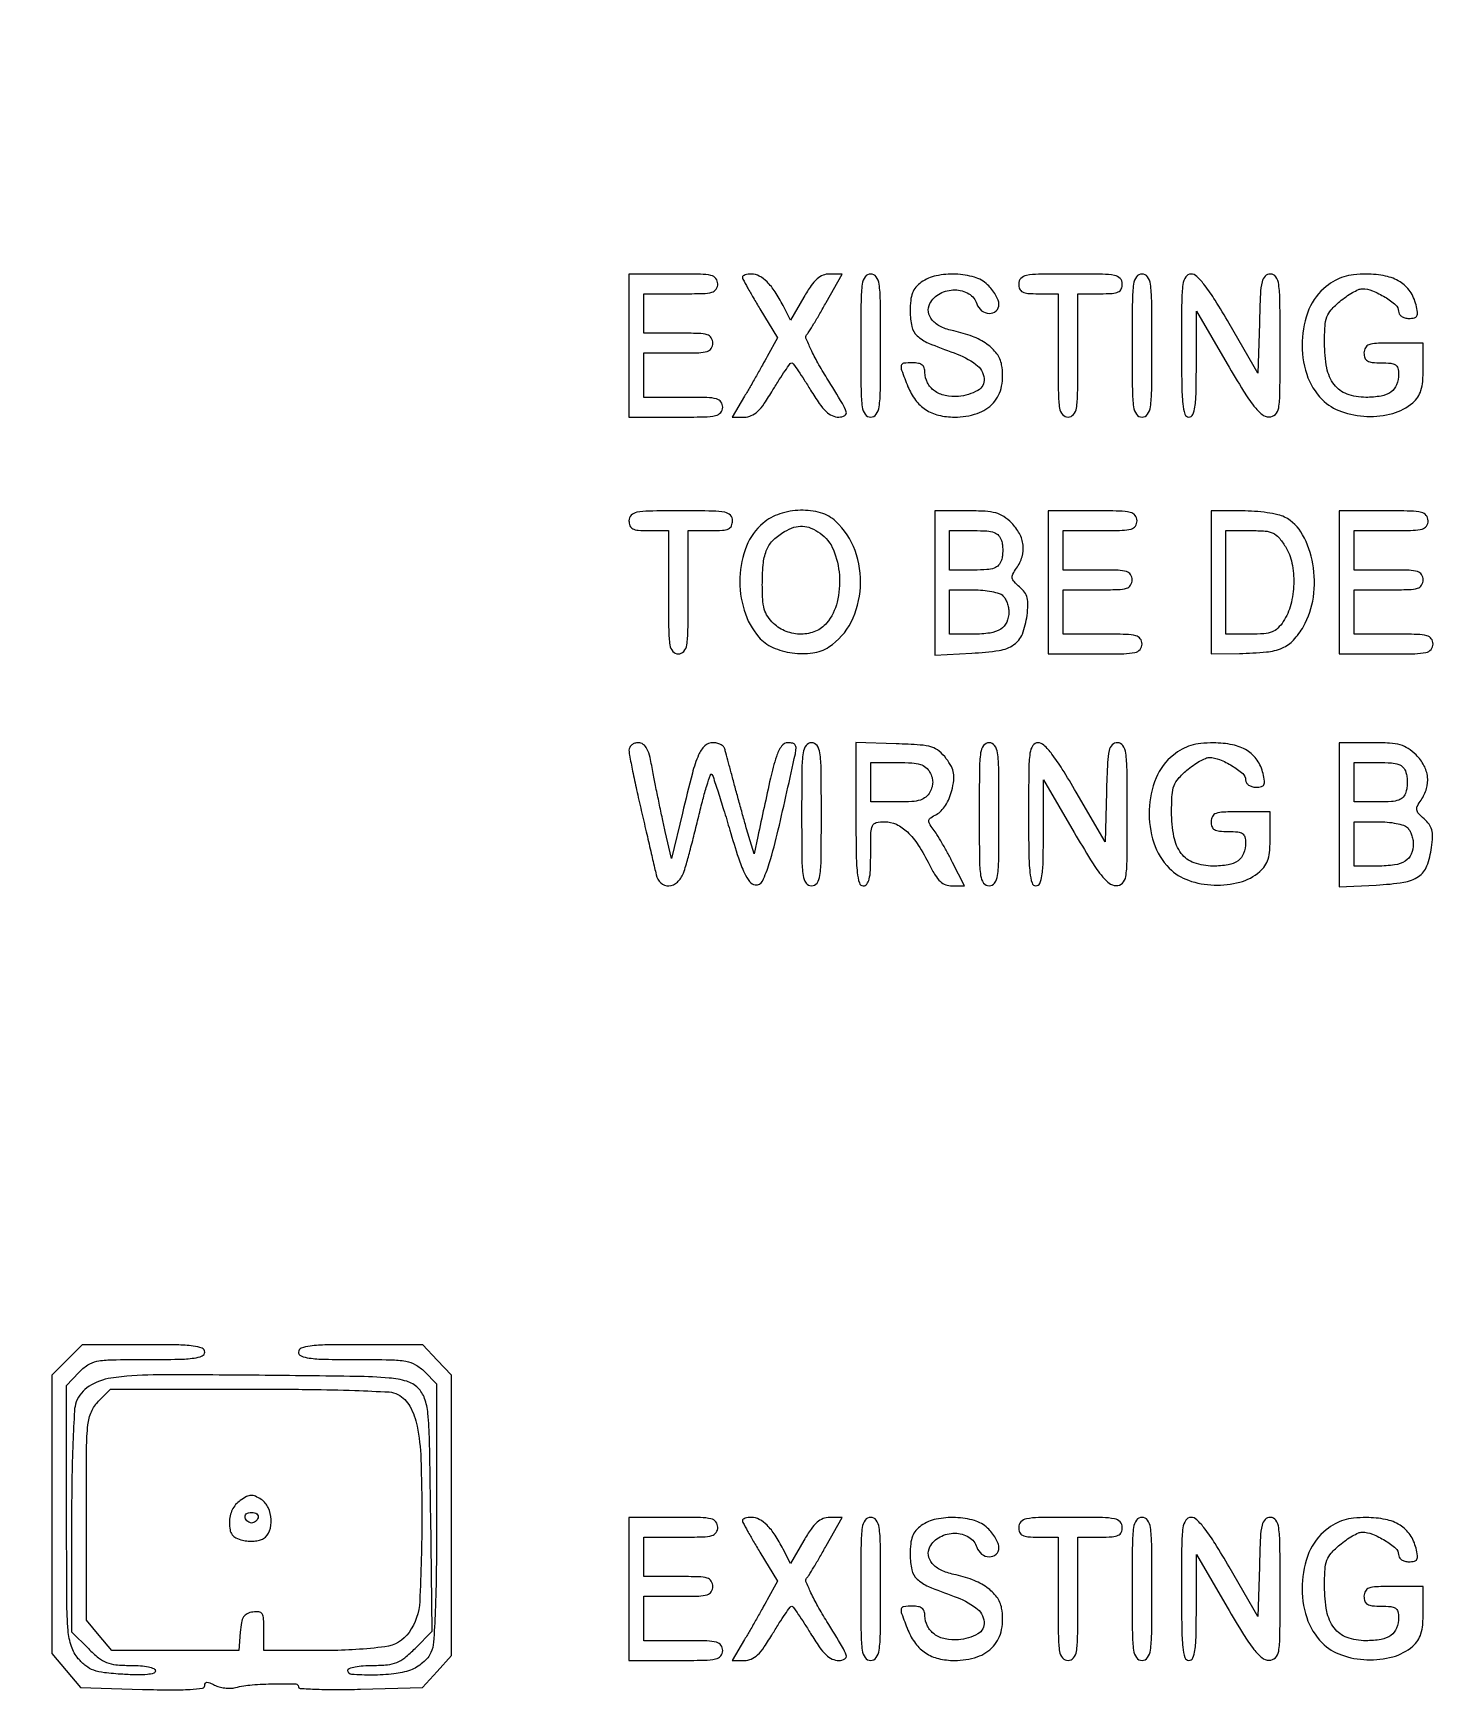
# Model space of a CAD drawing. Extents: x 0 to 1066, y 0 to 761.
# Drawn here: x 806.26 to 830.27, y 85.18 to 113.77 of the extents above; entities that cross this region are included whole.
import ezdxf

# ---------------------------------------------------------------- set-up
doc = ezdxf.new("R2010")
doc.units = 0
doc.header["$MEASUREMENT"] = 0

msp = doc.modelspace()

# ---------------------------------------------------------------- linework, layer by layer
for points in [[(183.390323, 95.266879, 0.000001), (192.989143, 95.254457, 0.000118)], [(329.859243, 95.267872, -0.000023), (352.558836, 95.240684, -0.000004), (375.624384, 95.211821, -0.198594)], [(479.458836, 95.240684, -0.000004), (502.524384, 95.211821, -0.198594)], [(710.559243, 95.267872, -0.000023), (733.258836, 95.240684, -0.000004), (756.324384, 95.211821, -0.198594)], [(416.092229, 95.24091, -0.000004), (439.072908, 95.212432, -0.198597)], [(542.992229, 95.24091, -0.000004), (565.972908, 95.212432, -0.198597)], [(606.442229, 95.24091, -0.000004), (629.422908, 95.212432, -0.198597)], [(669.892229, 95.24091, -0.000004), (692.872908, 95.212432, -0.198597)], [(756.492312, 95.079344, -0.00001), (757.544456, 86.85292, -0.000054)]]:
    msp.add_lwpolyline(points, format="xyb")
for points in [[(409.06215, 749.15415), (40.8618, 749.132981), (40.8618, 380.65769), (40.8618, 12.1824), (501.2973, 12.1824), (961.7328, 12.1824), (961.7328, 380.646631), (961.7328, 749.110861), (961.41555, 749.1633, 0.040886), (961.153339, 749.184871, 0.000002), (934.190609, 749.194398, 0.000089), (904.448031, 749.199508, 0.000054), (869.1804, 749.195529, -0.000029), (813.61687, 749.186499, -0.000004), (696.10453, 749.175037, -0.000004), (556.774728, 749.163736, -0.000004)], [(816.4746, 108.4149), (816.4746, 107.1882), (817.2783, 107.1882, 0.004147), (817.769009, 107.19227, 0.047763), (817.960388, 107.213803, 0.16431), (818.047794, 107.265393, 0.179874), (818.082, 107.3574, 0.157888), (818.05246, 107.448616, 0.176663), (817.97625, 107.500162, 0.055952), (817.811378, 107.522253, 0.005351), (817.4052, 107.5266), (816.7284, 107.5266), (816.7284, 107.9073), (816.7284, 108.288), (817.3206, 108.288, 0.006583), (817.670492, 108.292607, 0.063075), (817.817625, 108.315193, 0.183695), (817.88647, 108.366626, 0.142406), (817.9128, 108.4572, 0.142406), (817.88647, 108.547774, 0.183695), (817.817625, 108.599207, 0.063075), (817.670492, 108.621793, 0.006583), (817.3206, 108.6264), (816.7284, 108.6264), (816.7284, 108.9648), (816.7284, 109.3032), (817.3629, 109.3032, 0.005909), (817.740926, 109.307667, 0.059311), (817.896938, 109.32999, 0.180365), (817.969456, 109.381488, 0.150217), (817.9974, 109.4724, 0.17273), (817.964727, 109.564157, 0.168559), (817.881075, 109.61575, 0.050222), (817.698522, 109.637449, 0.004487), (817.236, 109.6416), (816.4746, 109.6416)], [(818.4204, 109.589217, 0.12301), (818.429301, 109.553585, 0.003159), (818.508475, 109.407233, 0.006529), (818.605337, 109.236192, 0.00439), (818.720231, 109.043259), (819.020061, 108.549684), (818.844897, 108.228492, -0.002869), (818.762634, 108.079688, -0.001518), (818.658989, 107.896032, -0.00151), (818.551812, 107.708775, -0.002337), (818.457997, 107.54775), (818.246262, 107.1882), (818.455488, 107.1882, 0.105199), (818.572489, 107.213092, 0.085914), (818.679015, 107.284519, 0.052726), (818.79362, 107.419656, 0.014746), (818.943022, 107.6535, -0.006681), (819.052854, 107.831678, -0.010501), (819.15241, 107.981413, -0.004849), (819.239705, 108.104349, -0.254944), (819.265015, 108.116401, -0.226292), (819.290331, 108.102572, -0.004433), (819.378163, 107.978729, -0.009702), (819.478318, 107.828695, -0.006242), (819.588853, 107.651101, 0.014971), (819.738172, 107.420273, 0.051802), (819.853724, 107.285191, 0.083594), (819.960553, 107.21322, 0.106918), (820.076224, 107.1882, 0.130295), (820.175299, 107.214464, 0.351922), (820.200235, 107.27767, 0.060655), (820.136839, 107.418806, 0.002956), (819.868563, 107.857122, -0.011173), (819.71433, 108.118667, -0.01758), (819.595015, 108.350501, -0.011947), (819.510079, 108.542624, -0.293207), (819.519932, 108.597372, 0.047422), (819.558279, 108.647428, 0.003721), (819.64638, 108.790642, 0.005039), (819.748667, 108.963636, 0.003834), (819.857365, 109.15515), (820.128552, 109.6416), (819.917015, 109.6416, 0.093558), (819.802444, 109.619973, 0.088897), (819.701318, 109.557906, 0.059307), (819.598531, 109.441775, 0.018991), (819.474337, 109.247189), (819.243197, 108.852777), (819.11731, 109.099139, 0.025616), (818.979375, 109.338039, 0.052309), (818.843502, 109.50628, 0.070756), (818.709301, 109.607379, 0.126762), (818.576488, 109.6416, 0.031847), (818.516694, 109.637788, 0.049151), (818.466251, 109.626212, 0.063174), (818.431325, 109.609343, 0.253917)], [(820.4508, 108.4149, 0.002322), (820.454389, 107.642038, 0.031956), (820.474867, 107.362687, 0.123223), (820.525678, 107.236309, 0.240299), (820.62, 107.1882, 0.240299), (820.714322, 107.236309, 0.123223), (820.765133, 107.362687, 0.031956), (820.785611, 107.642038, 0.002322), (820.7892, 108.4149, 0.002322), (820.785611, 109.187762, 0.031956), (820.765133, 109.467112, 0.123223), (820.714322, 109.593491, 0.240299), (820.62, 109.6416, 0.240299), (820.525678, 109.593491, 0.123223), (820.474867, 109.467112, 0.031956), (820.454389, 109.187762, 0.002322)], [(821.48715, 109.499944, 0.064007), (821.394352, 109.415732, 0.085808), (821.336551, 109.318165, 0.066535), (821.306034, 109.188274, 0.024477), (821.2968, 108.999758, 0.055339), (821.325437, 108.741812, 0.149321), (821.415673, 108.583324, 0.090969), (821.609444, 108.457662, 0.013145), (822.050897, 108.287657, -0.070637), (822.425395, 108.091569, -0.215768), (822.565151, 107.848824, -0.299828), (822.457396, 107.644464, -0.104684), (822.123604, 107.54327, -0.073735), (821.897138, 107.557205, -0.104161), (821.712847, 107.638673, -0.119079), (821.593523, 107.777512, -0.118782), (821.5506, 107.955643, 0.082235), (821.538146, 108.030852, 0.147435), (821.502033, 108.081334, 0.119852), (821.437824, 108.109894, 0.045016), (821.3391, 108.1188, 0.028442), (821.184693, 108.11001, 0.327023), (821.142592, 108.071113, 0.139119), (821.149229, 107.991942, 0.005125), (821.259089, 107.709001, 0.065244), (821.387877, 107.479252, 0.088006), (821.561242, 107.316438, 0.085852), (821.78354, 107.220565, 0.059042), (822.056673, 107.1882, 0.079385), (822.445877, 107.250386, 0.130563), (822.723688, 107.431024, 0.137881), (822.865828, 107.717502, 0.093265), (822.866028, 108.084247, 0.114024), (822.782495, 108.275128, 0.079467), (822.61347, 108.439886, 0.063948), (822.364122, 108.5717, 0.038754), (822.042966, 108.664434, -0.060203), (821.826287, 108.737177, -0.103319), (821.675206, 108.852045, -0.141227), (821.610842, 108.990835, -0.162669), (821.635278, 109.134146, -0.149104), (821.809037, 109.307203, -0.123853), (822.063431, 109.369698, -0.133716), (822.302753, 109.3031, -0.183571), (822.440273, 109.129672, 0.153609), (822.522187, 109.013012, 0.157876), (822.655216, 108.965861, 0.194842), (822.771196, 109.009172, 0.210147), (822.8196, 109.119253, 0.093821), (822.805933, 109.191446, 0.037607), (822.762083, 109.28237, 0.035541), (822.698723, 109.375863, 0.037508), (822.623797, 109.457653, 0.118482), (822.39807, 109.586394, 0.061394), (822.075723, 109.638356, 0.060569), (821.743556, 109.610454, 0.10142)], [(823.158, 109.4724, 0.094959), (823.174563, 109.385974, 0.184152), (823.22145, 109.334925, 0.098846), (823.314439, 109.30953, 0.017388), (823.4964, 109.3032), (823.8348, 109.3032), (823.8348, 108.2457, 0.002827), (823.838531, 107.585741, 0.036854), (823.859334, 107.341538, 0.138781), (823.910594, 107.231068, 0.218517), (824.004, 107.1882, 0.218517), (824.097406, 107.231068, 0.138781), (824.148666, 107.341538, 0.036854), (824.169469, 107.585741, 0.002827), (824.1732, 108.2457), (824.1732, 109.3032), (824.5539, 109.3032, 0.013964), (824.763658, 109.309059, 0.090841), (824.865863, 109.33375, 0.188085), (824.916434, 109.384795, 0.102588), (824.9346, 109.4724, 0.193568), (824.897402, 109.564885, 0.15568), (824.802413, 109.616421, 0.043488), (824.593405, 109.637667, 0.003595), (824.0463, 109.6416, 0.003595), (823.499195, 109.637667, 0.043488), (823.290188, 109.616421, 0.15568), (823.195198, 109.564885, 0.193568)], [(825.1038, 108.4149, 0.002322), (825.107389, 107.642038, 0.031956), (825.127867, 107.362687, 0.123223), (825.178678, 107.236309, 0.240299), (825.273, 107.1882, 0.240299), (825.367322, 107.236309, 0.123223), (825.418133, 107.362687, 0.031956), (825.438611, 107.642038, 0.002322), (825.4422, 108.4149, 0.002322), (825.438611, 109.187762, 0.031956), (825.418133, 109.467112, 0.123223), (825.367322, 109.593491, 0.240299), (825.273, 109.6416, 0.240299), (825.178678, 109.593491, 0.123223), (825.127867, 109.467112, 0.031956), (825.107389, 109.187762, 0.002322)], [(825.9498, 108.4149, 0.003213), (825.954128, 107.741379, 0.022561), (825.973138, 107.4138, 0.049302), (826.009053, 107.238077, 0.328801), (826.0767, 107.1882, 0.295501), (826.142072, 107.230531, 0.070336), (826.179806, 107.361231, 0.029944), (826.19984, 107.608794, 0.004715), (826.205437, 108.09765), (826.207274, 109.0071), (826.734187, 108.100957, 0.006242), (827.013561, 107.634024, 0.029041), (827.193282, 107.376737, 0.052989), (827.330526, 107.236238, 0.170079), (827.45145, 107.191507, 0.199339), (827.559731, 107.234273, 0.163117), (827.617425, 107.345706, 0.036571), (827.638504, 107.604581, 0.002034), (827.6418, 108.4149, 0.002367), (827.638169, 109.182072, 0.031318), (827.617784, 109.464383, 0.117824), (827.567977, 109.593077, 0.246563), (827.47556, 109.6416, 0.195513), (827.384755, 109.604682, 0.145553), (827.331452, 109.509256, 0.043894), (827.303939, 109.302993, 0.004128), (827.28521, 108.791718), (827.2611, 107.941836), (826.767917, 108.791718, 0.007787), (826.527838, 109.190983, 0.025041), (826.351001, 109.44561, 0.035073), (826.213147, 109.600518, 0.195814), (826.112267, 109.6416, 0.254619), (826.022261, 109.592588, 0.110911), (825.973751, 109.460758, 0.030502), (825.953487, 109.174586, 0.002427)], [(828.432928, 109.429743, 0.129246), (828.136805, 109.037097, 0.088626), (828.018613, 108.488792, 0.087215), (828.097165, 107.925133, 0.118789), (828.36396, 107.488931, 0.112618), (828.692424, 107.282494, 0.075265), (829.130535, 107.199795, 0.075304), (829.573252, 107.250485, 0.113008), (829.915123, 107.432566, 0.065979), (830.002955, 107.531789, 0.074329), (830.057672, 107.646691, 0.054743), (830.086567, 107.799684, 0.019325), (830.0952, 108.022973), (830.0952, 108.4572), (829.5876, 108.4572, 0.008455), (829.293902, 108.452233, 0.072107), (829.1646, 108.429, 0.188641), (829.103068, 108.377732, 0.12648), (829.08, 108.288, 0.087745), (829.094999, 108.203192, 0.177212), (829.138163, 108.152036, 0.10769), (829.221766, 108.125753, 0.022514), (829.3761, 108.1188, -0.021714), (829.538185, 108.111758, -0.124268), (829.618865, 108.083751, -0.187079), (829.659295, 108.027064, -0.062494), (829.6722, 107.92422, -0.091498), (829.638563, 107.741947, -0.148314), (829.542774, 107.618386, -0.113347), (829.372688, 107.548247, -0.041372), (829.11152, 107.5266, -0.086758), (828.788934, 107.582999, -0.145015), (828.568723, 107.744975, -0.116882), (828.442779, 108.030149, -0.045825), (828.4032, 108.461089, -0.015089), (828.411847, 108.747568, -0.073154), (828.445095, 108.906358, -0.095003), (828.518551, 109.028379, -0.035007), (828.663491, 109.16878, -0.021479), (828.772286, 109.252617, -0.024071), (828.883926, 109.323463, -0.024321), (828.983791, 109.374028, -0.105406), (829.048392, 109.3878, -0.095864), (829.225727, 109.353484, -0.042073), (829.440296, 109.245465, -0.039621), (829.622719, 109.112547, -0.218876), (829.6722, 109.004927, 0.137225), (829.685737, 108.956532, 0.104143), (829.723596, 108.916139, 0.087371), (829.781139, 108.889335, 0.065501), (829.850571, 108.8802, 0.051376), (829.943548, 108.889779, 0.224479), (829.986499, 108.922225, 0.158116), (829.99718, 108.984988, 0.023398), (829.972342, 109.11285, 0.090086), (829.870094, 109.34284, 0.105062), (829.697633, 109.507882, 0.089301), (829.44908, 109.605988, 0.048933), (829.1223, 109.638781, 0.02471), (828.902834, 109.628418, 0.049497), (828.732712, 109.594729, 0.05494), (828.584239, 109.531221, 0.038421)], [(816.4746, 105.4116, 0.094959), (816.491163, 105.325174, 0.184152), (816.53805, 105.274125, 0.098846), (816.631039, 105.24873, 0.017388), (816.813, 105.2424), (817.1514, 105.2424), (817.1514, 104.1849, 0.002827), (817.155131, 103.524941, 0.036854), (817.175934, 103.280738, 0.138781), (817.227194, 103.170268, 0.218517), (817.3206, 103.1274, 0.218517), (817.414006, 103.170268, 0.138781), (817.465266, 103.280738, 0.036854), (817.486069, 103.524941, 0.002827), (817.4898, 104.1849), (817.4898, 105.2424), (817.8705, 105.2424, 0.013964), (818.080258, 105.248259, 0.090841), (818.182463, 105.27295, 0.188085), (818.233034, 105.323995, 0.102588), (818.2512, 105.4116, 0.193568), (818.214002, 105.504085, 0.15568), (818.119013, 105.555621, 0.043488), (817.910005, 105.576867, 0.003595), (817.3629, 105.5808, 0.003595), (816.815795, 105.576867, 0.043488), (816.606788, 105.555621, 0.15568), (816.511798, 105.504085, 0.193568)], [(818.773603, 105.368773, 0.123885), (818.490412, 104.976077, 0.085485), (818.376837, 104.437157, 0.082885), (818.449308, 103.875136, 0.104562), (818.701039, 103.416526, 0.111799), (818.939009, 103.240175, 0.06908), (819.275408, 103.144481, 0.069045), (819.625365, 103.144015, 0.111332), (819.903282, 103.248081, 0.131426), (820.284039, 103.67406, 0.103697), (820.444454, 104.273711, 0.101152), (820.35179, 104.900053, 0.118621), (820.021171, 105.399619, 0.118666), (819.761435, 105.546201, 0.075716), (819.415756, 105.590138, 0.073305), (819.060741, 105.528807, 0.095814)], [(821.7198, 104.344853), (821.7198, 103.108906), (822.352849, 103.140874, 0.024309), (822.823774, 103.187679, 0.112633), (823.076926, 103.286448, 0.153372), (823.220742, 103.467935, 0.058166), (823.30148, 103.784748, 0.023573), (823.317221, 103.966907, 0.073694), (823.30399, 104.088863, 0.094912), (823.258636, 104.184102, 0.057312), (823.173325, 104.276008, -0.027153), (823.078613, 104.366459, -0.149392), (823.047777, 104.429088, -0.161279), (823.058437, 104.49562, -0.033096), (823.120933, 104.598745, 0.080592), (823.215289, 104.793987, 0.100315), (823.233243, 104.994337, 0.097349), (823.171581, 105.190423, 0.071783), (823.034945, 105.373145, 0.050512), (822.900795, 105.482621, 0.079484), (822.765603, 105.543788, 0.053942), (822.58311, 105.572952, 0.012674), (822.273545, 105.5808), (821.7198, 105.5808)], [(823.6656, 104.3541), (823.6656, 103.1274), (824.4693, 103.1274, 0.004147), (824.960009, 103.13147, 0.047763), (825.151388, 103.153003, 0.16431), (825.238794, 103.204593, 0.179874), (825.273, 103.2966, 0.157888), (825.24346, 103.387816, 0.176663), (825.16725, 103.439362, 0.055952), (825.002378, 103.461453, 0.005351), (824.5962, 103.4658), (823.9194, 103.4658), (823.9194, 103.8465), (823.9194, 104.2272), (824.5116, 104.2272, 0.006583), (824.861492, 104.231807, 0.063075), (825.008625, 104.254393, 0.183695), (825.07747, 104.305826, 0.142406), (825.1038, 104.3964, 0.142406), (825.07747, 104.486974, 0.183695), (825.008625, 104.538407, 0.063075), (824.861492, 104.560993, 0.006583), (824.5116, 104.5656), (823.9194, 104.5656), (823.9194, 104.904), (823.9194, 105.2424), (824.5539, 105.2424, 0.005909), (824.931926, 105.246867, 0.059311), (825.087938, 105.26919, 0.180365), (825.160456, 105.320688, 0.150217), (825.1884, 105.4116, 0.17273), (825.155727, 105.503357, 0.168559), (825.072075, 105.55495, 0.050222), (824.889522, 105.576649, 0.004487), (824.427, 105.5808), (823.6656, 105.5808)], [(826.4574, 104.3541), (826.4574, 103.1274), (826.94385, 103.135833, 0.018847), (827.40682, 103.161333, 0.076273), (827.680229, 103.229681, 0.107083), (827.871418, 103.363469, 0.057946), (828.041622, 103.596364, 0.09461), (828.212613, 104.101018, 0.077415), (828.203201, 104.671631, 0.083451), (828.027567, 105.172065, 0.148656), (827.717384, 105.473803, 0.065462), (827.60504, 105.514266, 0.01784), (827.419059, 105.547974, 0.017725), (827.203431, 105.571391, 0.017594), (826.98615, 105.579553), (826.4574, 105.5808)], [(828.657, 104.3541), (828.657, 103.1274), (829.4607, 103.1274, 0.004147), (829.951409, 103.13147, 0.047763), (830.142788, 103.153003, 0.16431), (830.230194, 103.204593, 0.179874), (830.2644, 103.2966, 0.157888), (830.23486, 103.387816, 0.176663), (830.15865, 103.439362, 0.055952), (829.993778, 103.461453, 0.005351), (829.5876, 103.4658), (828.9108, 103.4658), (828.9108, 103.8465), (828.9108, 104.2272), (829.503, 104.2272, 0.006583), (829.852892, 104.231807, 0.063075), (830.000025, 104.254393, 0.183695), (830.06887, 104.305826, 0.142406), (830.0952, 104.3964, 0.142406), (830.06887, 104.486974, 0.183695), (830.000025, 104.538407, 0.063075), (829.852892, 104.560993, 0.006583), (829.503, 104.5656), (828.9108, 104.5656), (828.9108, 104.904), (828.9108, 105.2424), (829.5453, 105.2424, 0.005909), (829.923326, 105.246867, 0.059311), (830.079338, 105.26919, 0.180365), (830.151856, 105.320688, 0.150217), (830.1798, 105.4116, 0.17273), (830.147127, 105.503357, 0.168559), (830.063475, 105.55495, 0.050222), (829.880922, 105.576649, 0.004487), (829.4184, 105.5808), (828.657, 105.5808)], [(819.752697, 105.197039, -0.143223), (819.980398, 104.912723, -0.079931), (820.08286, 104.477553, -0.077332), (820.044665, 104.016418, -0.11509), (819.863396, 103.65615, -0.119537), (819.674984, 103.516595, -0.098447), (819.429327, 103.465952, -0.09388), (819.172877, 103.512662, -0.097006), (818.954603, 103.649747, -0.056872), (818.853683, 103.76884, -0.080028), (818.795787, 103.895196, -0.054705), (818.767963, 104.066924, -0.014142), (818.761491, 104.347697, -0.025001), (818.780555, 104.692555, -0.075567), (818.839982, 104.919538, -0.098225), (818.953437, 105.084405, -0.062967), (819.1395, 105.224819, -0.051006), (819.304266, 105.298158, -0.090781), (819.450914, 105.318195, -0.090761), (819.595171, 105.284981, -0.050966)], [(822.8619, 105.0732, -0.047189), (822.878579, 104.99609, -0.029688), (822.884052, 104.904, -0.029688), (822.878579, 104.81191, -0.047189), (822.8619, 104.7348, -0.103276), (822.813762, 104.649374, -0.127418), (822.738471, 104.598047, -0.071188), (822.613444, 104.572346, -0.015153), (822.390899, 104.5656), (821.9736, 104.5656), (821.9736, 104.904), (821.9736, 105.2424), (822.390899, 105.2424, -0.015153), (822.613444, 105.235654, -0.071188), (822.738471, 105.209953, -0.127418), (822.813762, 105.158626, -0.103276)], [(827.732353, 104.96745, -0.090931), (827.844674, 104.685731, -0.056823), (827.874735, 104.330809, -0.056208), (827.823825, 103.972988, -0.081785), (827.69503, 103.682109, -0.053857), (827.601767, 103.568566, -0.102503), (827.502765, 103.504935, -0.073821), (827.365088, 103.474209, -0.018052), (827.13225, 103.4658), (826.7112, 103.4658), (826.7112, 104.3541), (826.7112, 105.2424), (827.135443, 105.2424, -0.017821), (827.385418, 105.233488, -0.090339), (827.519917, 105.198935, -0.111314), (827.619676, 105.122566, -0.033754)], [(822.88728, 104.12568, -0.070395), (822.926194, 104.073939, -0.038897), (822.958979, 104.001794, -0.037889), (822.981331, 103.92197, -0.049362), (822.9888, 103.8465, -0.103441), (822.952145, 103.671218, -0.151109), (822.849793, 103.552679, -0.105063), (822.666377, 103.485885, -0.034985), (822.37968, 103.4658), (821.9736, 103.4658), (821.9736, 103.8465), (821.9736, 104.2272), (822.37968, 104.2272, -0.022886), (822.542585, 104.21974, -0.026473), (822.696296, 104.197379, -0.026952), (822.822495, 104.164981, -0.120635)], [(816.4746, 101.477004, 0.047767), (816.482843, 101.390913, 0.002528), (816.536638, 101.119943, 0.003959), (816.604892, 100.798057, 0.00287), (816.685793, 100.440654, -0.000002), (816.7699, 100.078738, -0.000002), (816.847937, 99.742931, -0.000002), (816.913437, 99.461067, -0.000017), (816.941205, 99.34155, 0.147869), (817.022527, 99.200131, 0.205885), (817.158044, 99.150782, 0.176392), (817.303855, 99.213475, 0.11354), (817.407246, 99.368083, 0.021448), (817.449656, 99.495871, 0.003611), (817.518471, 99.744207, 0.003945), (817.594981, 100.037464, 0.003496), (817.670089, 100.343947, -0.006156), (817.74232, 100.632052, -0.010899), (817.809962, 100.867499, -0.005551), (817.870641, 101.055207, -0.556878), (817.89295, 101.06045, -0.11647), (817.91607, 101.023034, -0.001547), (818.001985, 100.762481, -0.004332), (818.098293, 100.458434, -0.00282), (818.204485, 100.105736, 0.006286), (818.350808, 99.631677, 0.030826), (818.453062, 99.370823, 0.058933), (818.543181, 99.224803, 0.190588), (818.640084, 99.168875, 0.326366), (818.762675, 99.233344, 0.039676), (818.881307, 99.533483, 0.018108), (819.035541, 100.111196, 0.002117), (819.327534, 101.41425, 0.040046), (819.340478, 101.50873, 0.15964), (819.325614, 101.564494, 0.190105), (819.282744, 101.594968, 0.060633), (819.203608, 101.6046, 0.243546), (819.090612, 101.54609, 0.075824), (819.002429, 101.369817, 0.023764), (818.900862, 100.99553, 0.001912), (818.684279, 99.9972), (818.621226, 99.7011), (818.530998, 99.9972, -0.004222), (818.486412, 100.148072, -0.001439), (818.424159, 100.367854, -0.00143), (818.356805, 100.610956, -0.001648), (818.293996, 100.8432, 0.00027), (818.235598, 101.061517, 0.000345), (818.181537, 101.262631, 0.000267), (818.136, 101.431213, 0.002921), (818.117266, 101.49885, 0.133791), (818.092906, 101.539301, 0.071199), (818.045012, 101.573536, 0.062684), (817.98211, 101.596728, 0.057069), (817.913361, 101.6046, 0.191396), (817.775637, 101.549876, 0.101864), (817.668733, 101.397352, 0.038771), (817.561181, 101.084173, 0.004991), (817.39015, 100.395187), (817.205806, 99.61954), (817.097033, 100.08332, -0.004337), (817.048444, 100.298887, -0.002315), (816.99192, 100.566185, -0.002304), (816.936721, 100.839677, -0.003592), (816.891945, 101.07585, 0.011053), (816.835027, 101.353379, 0.057006), (816.783063, 101.50109, 0.121799), (816.720034, 101.57675, 0.159795), (816.635115, 101.6046, 0.077986), (816.573796, 101.594977, 0.090324), (816.521751, 101.567119, 0.100781), (816.486958, 101.525666, 0.124994)], [(819.4356, 100.3779, 0.002322), (819.439189, 99.605038, 0.031956), (819.459667, 99.325687, 0.123223), (819.510478, 99.199309, 0.240299), (819.6048, 99.1512, 0.240299), (819.699122, 99.199309, 0.123223), (819.749933, 99.325687, 0.031956), (819.770411, 99.605038, 0.002322), (819.774, 100.3779, 0.002322), (819.770411, 101.150762, 0.031956), (819.749933, 101.430112, 0.123223), (819.699122, 101.556491, 0.240299), (819.6048, 101.6046, 0.240299), (819.510478, 101.556491, 0.123223), (819.459667, 101.430112, 0.031956), (819.439189, 101.150762, 0.002322)], [(820.3662, 100.381321, 0.003202), (820.370526, 99.705813, 0.022501), (820.389532, 99.37737, 0.049121), (820.42543, 99.201147, 0.329081), (820.4931, 99.1512, 0.232029), (820.554837, 99.18148, 0.108427), (820.593969, 99.264, 0.047315), (820.614701, 99.419857, 0.00942), (820.62, 99.7011, -0.00595), (820.624307, 100.063065, -0.096871), (820.650344, 100.181198, -0.238613), (820.71501, 100.234815, -0.056005), (820.859053, 100.251, -0.111153), (821.060505, 100.205656, -0.081177), (821.24982, 100.074801, -0.058854), (821.43551, 99.848171, -0.025924), (821.627372, 99.51075, 0.021841), (821.727116, 99.331953, 0.069009), (821.81427, 99.226427, 0.100305), (821.906778, 99.170632, 0.085906), (822.019045, 99.1512), (822.23025, 99.1512), (822.024073, 99.55305, 0.006834), (821.936006, 99.719072, 0.006481), (821.841898, 99.885612, 0.006451), (821.754851, 100.03076, 0.022591), (821.693427, 100.120875, -0.02569), (821.626848, 100.219864, -0.192002), (821.617929, 100.274664, -0.198014), (821.649263, 100.31959, -0.027525), (821.750128, 100.376775, 0.089041), (821.828081, 100.434614, 0.046566), (821.902598, 100.530276, 0.042448), (821.965834, 100.650602, 0.038847), (822.010064, 100.783463, 0.026721), (822.044034, 100.959822, 0.076578), (822.042042, 101.084241, 0.082928), (822.003016, 101.196584, 0.035157), (821.916672, 101.331262, 0.057331), (821.794102, 101.46154, 0.10358), (821.665717, 101.530832, 0.055706), (821.470585, 101.565774, 0.007564), (821.055358, 101.586871), (820.3662, 101.611443)], [(822.4812, 100.3779, 0.002322), (822.484789, 99.605038, 0.031956), (822.505267, 99.325687, 0.123223), (822.556078, 99.199309, 0.240299), (822.6504, 99.1512, 0.240299), (822.744722, 99.199309, 0.123223), (822.795533, 99.325687, 0.031956), (822.816011, 99.605038, 0.002322), (822.8196, 100.3779, 0.002322), (822.816011, 101.150762, 0.031956), (822.795533, 101.430112, 0.123223), (822.744722, 101.556491, 0.240299), (822.6504, 101.6046, 0.240299), (822.556078, 101.556491, 0.123223), (822.505267, 101.430112, 0.031956), (822.484789, 101.150762, 0.002322)], [(823.3272, 100.3779, 0.003213), (823.331528, 99.704379, 0.022561), (823.350538, 99.3768, 0.049302), (823.386453, 99.201077, 0.328801), (823.4541, 99.1512, 0.295501), (823.519472, 99.193531, 0.070336), (823.557206, 99.324231, 0.029944), (823.57724, 99.571794, 0.004715), (823.582837, 100.06065), (823.584674, 100.9701), (824.111587, 100.063957, 0.006242), (824.390961, 99.597024, 0.029041), (824.570682, 99.339737, 0.052989), (824.707926, 99.199238, 0.170079), (824.82885, 99.154507, 0.199339), (824.937131, 99.197273, 0.163117), (824.994825, 99.308706, 0.036571), (825.015904, 99.567581, 0.002034), (825.0192, 100.3779, 0.002367), (825.015569, 101.145072, 0.031318), (824.995184, 101.427383, 0.117824), (824.945377, 101.556077, 0.246563), (824.85296, 101.6046, 0.195513), (824.762155, 101.567682, 0.145553), (824.708852, 101.472256, 0.043894), (824.681339, 101.265993, 0.004128), (824.66261, 100.754718), (824.6385, 99.904836), (824.145317, 100.754718, 0.007787), (823.905238, 101.153983, 0.025041), (823.728401, 101.40861, 0.035073), (823.590547, 101.563518, 0.195814), (823.489667, 101.6046, 0.254619), (823.399661, 101.555588, 0.110911), (823.351151, 101.423758, 0.030502), (823.330887, 101.137586, 0.002427)], [(825.810328, 101.392743, 0.129246), (825.514205, 101.000097, 0.088626), (825.396013, 100.451792, 0.087215), (825.474565, 99.888133, 0.118789), (825.74136, 99.451931, 0.112618), (826.069824, 99.245494, 0.075265), (826.507935, 99.162795, 0.075304), (826.950652, 99.213485, 0.113008), (827.292523, 99.395566, 0.065979), (827.380355, 99.494789, 0.074329), (827.435072, 99.609691, 0.054743), (827.463967, 99.762684, 0.019325), (827.4726, 99.985973), (827.4726, 100.4202), (826.965, 100.4202, 0.008455), (826.671302, 100.415233, 0.072107), (826.542, 100.392, 0.188641), (826.480468, 100.340732, 0.12648), (826.4574, 100.251, 0.087745), (826.472399, 100.166192, 0.177212), (826.515563, 100.115036, 0.10769), (826.599166, 100.088753, 0.022514), (826.7535, 100.0818, -0.021714), (826.915585, 100.074758, -0.124268), (826.996265, 100.046751, -0.187079), (827.036695, 99.990064, -0.062494), (827.0496, 99.88722, -0.091498), (827.015963, 99.704947, -0.148314), (826.920174, 99.581386, -0.113347), (826.750088, 99.511247, -0.041372), (826.48892, 99.4896, -0.086758), (826.166334, 99.545999, -0.145015), (825.946123, 99.707975, -0.116882), (825.820179, 99.993149, -0.045825), (825.7806, 100.424089, -0.015089), (825.789247, 100.710568, -0.073154), (825.822495, 100.869358, -0.095003), (825.895951, 100.991379, -0.035007), (826.040891, 101.13178, -0.021479), (826.149686, 101.215617, -0.024071), (826.261326, 101.286463, -0.024321), (826.361191, 101.337028, -0.105406), (826.425792, 101.3508, -0.095864), (826.603127, 101.316484, -0.042073), (826.817696, 101.208465, -0.039621), (827.000119, 101.075547, -0.218876), (827.0496, 100.967927, 0.137225), (827.063137, 100.919532, 0.104143), (827.100996, 100.879139, 0.087371), (827.158539, 100.852335, 0.065501), (827.227971, 100.8432, 0.051376), (827.320948, 100.852779, 0.224479), (827.363899, 100.885225, 0.158116), (827.37458, 100.947988, 0.023398), (827.349742, 101.07585, 0.090086), (827.247494, 101.30584, 0.105062), (827.075033, 101.470882, 0.089301), (826.82648, 101.568988, 0.048933), (826.4997, 101.601781, 0.02471), (826.280234, 101.591418, 0.049497), (826.110112, 101.557729, 0.05494), (825.961639, 101.494221, 0.038421)], [(828.657, 100.368653), (828.657, 99.132706), (829.290049, 99.164674, 0.024309), (829.760974, 99.211479, 0.112633), (830.014126, 99.310248, 0.153372), (830.157942, 99.491735, 0.058166), (830.23868, 99.808548, 0.023573), (830.254421, 99.990707, 0.073694), (830.24119, 100.112663, 0.094912), (830.195836, 100.207902, 0.057312), (830.110525, 100.299808, -0.027153), (830.015813, 100.390259, -0.149392), (829.984977, 100.452888, -0.161279), (829.995637, 100.51942, -0.033096), (830.058133, 100.622545, 0.080592), (830.152489, 100.817787, 0.100315), (830.170443, 101.018137, 0.097349), (830.108781, 101.214223, 0.071783), (829.972145, 101.396945, 0.050512), (829.837995, 101.506421, 0.079484), (829.702803, 101.567588, 0.053942), (829.52031, 101.596752, 0.012674), (829.210745, 101.6046), (828.657, 101.6046)], [(821.6352, 101.097, -0.049536), (821.671362, 101.009626, -0.073486), (821.683453, 100.9278, -0.073486), (821.671362, 100.845974, -0.049536), (821.6352, 100.7586, -0.09537), (821.566305, 100.673675, -0.100861), (821.472066, 100.622433, -0.059921), (821.327032, 100.596448, -0.014397), (821.082323, 100.5894), (820.62, 100.5894), (820.62, 100.9278), (820.62, 101.2662), (821.082323, 101.2662, -0.014397), (821.327032, 101.259152, -0.059921), (821.472066, 101.233167, -0.100861), (821.566305, 101.181925, -0.09537)], [(829.7991, 101.097, -0.047189), (829.815779, 101.01989, -0.029688), (829.821252, 100.9278, -0.029688), (829.815779, 100.83571, -0.047189), (829.7991, 100.7586, -0.103276), (829.750962, 100.673174, -0.127418), (829.675671, 100.621847, -0.071188), (829.550644, 100.596146, -0.015153), (829.328099, 100.5894), (828.9108, 100.5894), (828.9108, 100.9278), (828.9108, 101.2662), (829.328099, 101.2662, -0.015153), (829.550644, 101.259454, -0.071188), (829.675671, 101.233753, -0.127418), (829.750962, 101.182426, -0.103276)], [(829.82448, 100.14948, -0.070395), (829.863394, 100.097739, -0.038897), (829.896179, 100.025594, -0.037889), (829.918531, 99.94577, -0.049362), (829.926, 99.8703, -0.103441), (829.889345, 99.695018, -0.151109), (829.786993, 99.576479, -0.105063), (829.603577, 99.509685, -0.034985), (829.31688, 99.4896), (828.9108, 99.4896), (828.9108, 99.8703), (828.9108, 100.251), (829.31688, 100.251, -0.022886), (829.479785, 100.24354, -0.026473), (829.633495, 100.221178, -0.026952), (829.759695, 100.188781, -0.120635)], [(806.836708, 91.023092), (806.5764, 90.762785), (806.5764, 88.376147), (806.5764, 85.989509), (806.820905, 85.696604), (807.06541, 85.4037), (808.132205, 85.373851, 0.004936), (808.630944, 85.364823, 0.017605), (808.950052, 85.373434, 0.019411), (809.15934, 85.394645, 0.373829), (809.199, 85.440277, -0.14034), (809.209849, 85.47817, -0.248265), (809.23725, 85.494092, -0.11035), (809.286515, 85.485122, -0.022873), (809.366464, 85.446929, 0.057399), (809.444595, 85.416019, 0.036058), (809.541161, 85.39745, 0.03589), (809.640218, 85.392877, 0.053691), (809.726014, 85.404346, -0.039124), (810.010324, 85.4508, -0.017742), (810.387285, 85.469012, -0.008688), (810.758325, 85.467312, -0.407797), (810.8064, 85.418169, 0.397646), (810.832584, 85.390451, 0.004244), (811.11914, 85.37657, 0.010354), (811.462817, 85.369967, 0.00621), (811.871046, 85.37565), (812.935692, 85.4037), (813.182346, 85.679985), (813.429, 85.956269), (813.429, 88.357088), (813.429, 90.757906), (813.183558, 91.020653), (812.938115, 91.2834), (811.872258, 91.2834, 0.003829), (811.292107, 91.278957, 0.025802), (811.005193, 91.259732, 0.058935), (810.852744, 91.223033, 0.313952), (810.8064, 91.1565, 0.30405), (810.850529, 91.09064, 0.065325), (810.990341, 91.053498, 0.028027), (811.254705, 91.034123, 0.00428), (811.783145, 91.0296, -0.004276), (812.387024, 91.024436, -0.039134), (812.64825, 90.999457, -0.087064), (812.81393, 90.939495, -0.066211), (812.967545, 90.821945), (813.1752, 90.614291), (813.1752, 88.414826, -0.002866), (813.169569, 87.43242, -0.007111), (813.151093, 86.713277, -0.005973), (813.123511, 86.181862, -0.091182), (813.078939, 86.004092, -0.068745), (813.02356, 85.916696, -0.040374), (812.936118, 85.828794, -0.039585), (812.83251, 85.753539, -0.053458), (812.727915, 85.704011, -0.056059), (812.443265, 85.639332, -0.026885), (812.068709, 85.617707, -0.01876), (811.71787, 85.6295, -0.393534), (811.6524, 85.6998, -0.324549), (811.676342, 85.7328, -0.030479), (811.779141, 85.759549, -0.029959), (811.918474, 85.778293, -0.018458), (812.08386, 85.7844, 0.022604), (812.331923, 85.79562, 0.073439), (812.491549, 85.834179, 0.075636), (812.630673, 85.916559, 0.024955), (812.807334, 86.076414), (813.099348, 86.368428), (813.073824, 88.358427, 0.001491), (813.053563, 89.64007, 0.020206), (813.02588, 90.107193, 0.060554), (812.968723, 90.362118, 0.111456), (812.855719, 90.540963, 0.125034), (812.662262, 90.65601, 0.052097), (812.361496, 90.711869, 0.016394), (811.792442, 90.738489, 0.001053), (810.130028, 90.758198, 0.003198), (808.313492, 90.76429, 0.035471), (807.590118, 90.710695, 0.106797), (807.214384, 90.570273, 0.160619), (806.995766, 90.300941, 0.077844), (806.96356, 90.148305, 0.003403), (806.938584, 89.602946, 0.005706), (806.920687, 88.953484, 0.004034), (806.9148, 88.223833), (806.9148, 86.35968), (807.20244, 86.07204, 0.025682), (807.376323, 85.915158, 0.075691), (807.514755, 85.83375, 0.072767), (807.674225, 85.795531, 0.022491), (807.92154, 85.7844, -0.017431), (808.09874, 85.77822, -0.036467), (808.23524, 85.75862, -0.047605), (808.327212, 85.729092, -0.299774), (808.353, 85.689944, -0.331422), (808.322832, 85.64943, -0.046647), (808.21417, 85.627691, -0.031409), (808.042437, 85.620572, -0.010556), (807.791702, 85.63123, -0.012952), (807.476879, 85.659479, -0.055929), (807.294141, 85.701714, -0.081616), (807.160997, 85.774754, -0.048992), (807.030302, 85.899603, -0.09715), (806.912009, 86.10781, -0.060507), (806.855464, 86.383759, -0.019092), (806.833796, 86.886554, -0.001223), (806.8302, 88.357064), (806.8302, 90.581893), (807.03766, 90.805746, -0.061408), (807.19122, 90.935278, -0.098129), (807.34992, 90.999112, -0.042728), (807.600756, 91.024633, -0.003997), (808.22206, 91.0296, 0.004278), (808.750614, 91.034123, 0.028022), (809.015027, 91.053497, 0.06531), (809.154866, 91.090639, 0.304073), (809.199, 91.1565, 0.312392), (809.153012, 91.222924, 0.059944), (809.002685, 91.259696, 0.026149), (808.719531, 91.278945, 0.003897), (808.148008, 91.2834), (807.097015, 91.2834)], [(812.511124, 90.43059, -0.144647), (812.717763, 90.226702, -0.077961), (812.841191, 89.887717, -0.0401), (812.904922, 89.328251, -0.008317), (812.9214, 88.337742, -0.012181), (812.885922, 86.881669, -0.142931), (812.70255, 86.350925, -0.210254), (812.289445, 86.10345, -0.030888), (811.29285, 86.040081), (810.2142, 86.0382), (810.2142, 86.382484, 0.013777), (810.208694, 86.582271, 0.121927), (810.183017, 86.665939, 0.232738), (810.128585, 86.701063, 0.064285), (810.02385, 86.699734, 0.078602), (809.927461, 86.670133, 0.139488), (809.866118, 86.615011, 0.09543), (809.829021, 86.519732, 0.024614), (809.807243, 86.35545), (809.780986, 86.0382), (808.693814, 86.0382), (807.606641, 86.0382), (807.38762, 86.298491), (807.1686, 86.558782), (807.1686, 88.332736, -0.001591), (807.172334, 89.506382, -0.024517), (807.194702, 89.909812, -0.076724), (807.253985, 90.134875, -0.093948), (807.376255, 90.314345), (807.583909, 90.522), (809.962116, 90.522, -0.002658), (811.000543, 90.516479, -0.006303), (811.77327, 90.498518, -0.004159), (812.360605, 90.472562, -0.110171)], [(809.808426, 88.612584, 0.062468), (809.729086, 88.54075, 0.063088), (809.670251, 88.451772, 0.061259), (809.634204, 88.348506, 0.053423), (809.622, 88.234615, 0.041506), (809.632603, 88.107106, 0.118232), (809.66717, 88.025642, 0.124376), (809.733689, 87.971115, 0.048353), (809.846594, 87.930854, 0.043926), (809.942497, 87.915563, 0.03755), (810.044857, 87.916049, 0.039246), (810.13835, 87.930971, 0.081689), (810.206144, 87.959613, 0.16854), (810.309828, 88.089385, 0.099625), (810.338105, 88.287788, 0.095196), (810.287241, 88.489642, 0.137862), (810.167976, 88.628212, 0.038566), (810.067868, 88.684083, 0.11941), (809.992456, 88.698919, 0.111217), (809.915473, 88.67803, 0.031142)], [(810.113385, 88.316055, -0.073624), (810.095782, 88.281292, -0.066918), (810.068366, 88.251825, -0.070382), (810.03569, 88.231913, -0.102038), (810.0027, 88.22511, -0.102038), (809.96971, 88.231913, -0.070382), (809.937034, 88.251825, -0.066918), (809.909618, 88.281292, -0.073624), (809.892015, 88.316055, -0.159683), (809.89184, 88.350612, -0.143818), (809.912024, 88.380285, -0.107546), (809.951007, 88.400261, -0.064908), (810.0027, 88.407, -0.064908), (810.054393, 88.400261, -0.107546), (810.093376, 88.380285, -0.143818), (810.11356, 88.350612, -0.159683)], [(816.4746, 87.0957), (816.4746, 85.869), (817.2783, 85.869, 0.004147), (817.769009, 85.87307, 0.047763), (817.960388, 85.894603, 0.16431), (818.047794, 85.946193, 0.179874), (818.082, 86.0382, 0.157888), (818.05246, 86.129416, 0.176663), (817.97625, 86.180962, 0.055952), (817.811378, 86.203053, 0.005351), (817.4052, 86.2074), (816.7284, 86.2074), (816.7284, 86.5881), (816.7284, 86.9688), (817.3206, 86.9688, 0.006583), (817.670492, 86.973407, 0.063075), (817.817625, 86.995993, 0.183695), (817.88647, 87.047426, 0.142406), (817.9128, 87.138, 0.142406), (817.88647, 87.228574, 0.183695), (817.817625, 87.280007, 0.063075), (817.670492, 87.302593, 0.006583), (817.3206, 87.3072), (816.7284, 87.3072), (816.7284, 87.6456), (816.7284, 87.984), (817.3629, 87.984, 0.005909), (817.740926, 87.988467, 0.059311), (817.896938, 88.01079, 0.180365), (817.969456, 88.062288, 0.150217), (817.9974, 88.1532, 0.17273), (817.964727, 88.244957, 0.168559), (817.881075, 88.29655, 0.050222), (817.698522, 88.318249, 0.004487), (817.236, 88.3224), (816.4746, 88.3224)], [(818.4204, 88.270017, 0.12301), (818.429301, 88.234385, 0.003159), (818.508475, 88.088033, 0.006529), (818.605337, 87.916992, 0.00439), (818.720231, 87.724059), (819.020061, 87.230484), (818.844897, 86.909292, -0.002869), (818.762634, 86.760488, -0.001518), (818.658989, 86.576832, -0.00151), (818.551812, 86.389575, -0.002337), (818.457997, 86.22855), (818.246262, 85.869), (818.455488, 85.869, 0.105199), (818.572489, 85.893892, 0.085914), (818.679015, 85.965319, 0.052726), (818.79362, 86.100456, 0.014746), (818.943022, 86.3343, -0.006681), (819.052854, 86.512478, -0.010501), (819.15241, 86.662213, -0.004849), (819.239705, 86.785149, -0.254944), (819.265015, 86.797201, -0.226292), (819.290331, 86.783372, -0.004433), (819.378163, 86.659529, -0.009702), (819.478318, 86.509495, -0.006242), (819.588853, 86.331901, 0.014971), (819.738172, 86.101073, 0.051802), (819.853724, 85.965991, 0.083594), (819.960553, 85.89402, 0.106918), (820.076224, 85.869, 0.130295), (820.175299, 85.895264, 0.351922), (820.200235, 85.95847, 0.060655), (820.136839, 86.099606, 0.002956), (819.868563, 86.537922, -0.011173), (819.71433, 86.799467, -0.01758), (819.595015, 87.031301, -0.011947), (819.510079, 87.223424, -0.293207), (819.519932, 87.278172, 0.047422), (819.558279, 87.328228, 0.003721), (819.64638, 87.471442, 0.005039), (819.748667, 87.644436, 0.003834), (819.857365, 87.83595), (820.128552, 88.3224), (819.917015, 88.3224, 0.093558), (819.802444, 88.300773, 0.088897), (819.701318, 88.238706, 0.059307), (819.598531, 88.122575, 0.018991), (819.474337, 87.927989), (819.243197, 87.533577), (819.11731, 87.779939, 0.025616), (818.979375, 88.018839, 0.052309), (818.843502, 88.18708, 0.070756), (818.709301, 88.288179, 0.126762), (818.576488, 88.3224, 0.031847), (818.516694, 88.318588, 0.049151), (818.466251, 88.307012, 0.063174), (818.431325, 88.290143, 0.253917)], [(820.4508, 87.0957, 0.002322), (820.454389, 86.322838, 0.031956), (820.474867, 86.043487, 0.123223), (820.525678, 85.917109, 0.240299), (820.62, 85.869, 0.240299), (820.714322, 85.917109, 0.123223), (820.765133, 86.043487, 0.031956), (820.785611, 86.322838, 0.002322), (820.7892, 87.0957, 0.002322), (820.785611, 87.868562, 0.031956), (820.765133, 88.147912, 0.123223), (820.714322, 88.274291, 0.240299), (820.62, 88.3224, 0.240299), (820.525678, 88.274291, 0.123223), (820.474867, 88.147912, 0.031956), (820.454389, 87.868562, 0.002322)], [(821.48715, 88.180744, 0.064007), (821.394352, 88.096532, 0.085808), (821.336551, 87.998965, 0.066535), (821.306034, 87.869074, 0.024477), (821.2968, 87.680558, 0.055339), (821.325437, 87.422612, 0.149321), (821.415673, 87.264124, 0.090969), (821.609444, 87.138462, 0.013145), (822.050897, 86.968457, -0.070637), (822.425395, 86.772369, -0.215768), (822.565151, 86.529624, -0.299828), (822.457396, 86.325264, -0.104684), (822.123604, 86.22407, -0.073735), (821.897138, 86.238005, -0.104161), (821.712847, 86.319473, -0.119079), (821.593523, 86.458312, -0.118782), (821.5506, 86.636443, 0.082235), (821.538146, 86.711652, 0.147435), (821.502033, 86.762134, 0.119852), (821.437824, 86.790694, 0.045016), (821.3391, 86.7996, 0.028442), (821.184693, 86.79081, 0.327023), (821.142592, 86.751913, 0.139119), (821.149229, 86.672742, 0.005125), (821.259089, 86.389801, 0.065244), (821.387877, 86.160052, 0.088006), (821.561242, 85.997238, 0.085852), (821.78354, 85.901365, 0.059042), (822.056673, 85.869, 0.079385), (822.445877, 85.931186, 0.130563), (822.723688, 86.111824, 0.137881), (822.865828, 86.398302, 0.093265), (822.866028, 86.765047, 0.114024), (822.782495, 86.955928, 0.079467), (822.61347, 87.120686, 0.063948), (822.364122, 87.2525, 0.038754), (822.042966, 87.345234, -0.060203), (821.826287, 87.417977, -0.103319), (821.675206, 87.532845, -0.141227), (821.610842, 87.671635, -0.162669), (821.635278, 87.814946, -0.149104), (821.809037, 87.988003, -0.123853), (822.063431, 88.050498, -0.133716), (822.302753, 87.9839, -0.183571), (822.440273, 87.810472, 0.153609), (822.522187, 87.693812, 0.157876), (822.655216, 87.646661, 0.194842), (822.771196, 87.689972, 0.210147), (822.8196, 87.800053, 0.093821), (822.805933, 87.872246, 0.037607), (822.762083, 87.96317, 0.035541), (822.698723, 88.056663, 0.037508), (822.623797, 88.138453, 0.118482), (822.39807, 88.267194, 0.061394), (822.075723, 88.319156, 0.060569), (821.743556, 88.291254, 0.10142)], [(823.158, 88.1532, 0.094959), (823.174563, 88.066774, 0.184152), (823.22145, 88.015725, 0.098846), (823.314439, 87.99033, 0.017388), (823.4964, 87.984), (823.8348, 87.984), (823.8348, 86.9265, 0.002827), (823.838531, 86.266541, 0.036854), (823.859334, 86.022337, 0.138781), (823.910594, 85.911868, 0.218517), (824.004, 85.869, 0.218517), (824.097406, 85.911868, 0.138781), (824.148666, 86.022337, 0.036854), (824.169469, 86.266541, 0.002827), (824.1732, 86.9265), (824.1732, 87.984), (824.5539, 87.984, 0.013964), (824.763658, 87.989859, 0.090841), (824.865863, 88.01455, 0.188085), (824.916434, 88.065595, 0.102588), (824.9346, 88.1532, 0.193568), (824.897402, 88.245685, 0.15568), (824.802413, 88.297221, 0.043488), (824.593405, 88.318467, 0.003595), (824.0463, 88.3224, 0.003595), (823.499195, 88.318467, 0.043488), (823.290188, 88.297221, 0.15568), (823.195198, 88.245685, 0.193568)], [(825.1038, 87.0957, 0.002322), (825.107389, 86.322838, 0.031956), (825.127867, 86.043487, 0.123223), (825.178678, 85.917109, 0.240299), (825.273, 85.869, 0.240299), (825.367322, 85.917109, 0.123223), (825.418133, 86.043487, 0.031956), (825.438611, 86.322838, 0.002322), (825.4422, 87.0957, 0.002322), (825.438611, 87.868562, 0.031956), (825.418133, 88.147912, 0.123223), (825.367322, 88.274291, 0.240299), (825.273, 88.3224, 0.240299), (825.178678, 88.274291, 0.123223), (825.127867, 88.147912, 0.031956), (825.107389, 87.868562, 0.002322)], [(825.9498, 87.0957, 0.003213), (825.954128, 86.422179, 0.022561), (825.973138, 86.0946, 0.049302), (826.009053, 85.918877, 0.328801), (826.0767, 85.869, 0.295501), (826.142072, 85.911331, 0.070336), (826.179806, 86.042031, 0.029944), (826.19984, 86.289594, 0.004715), (826.205437, 86.77845), (826.207274, 87.6879), (826.734187, 86.781757, 0.006242), (827.013561, 86.314824, 0.029041), (827.193282, 86.057537, 0.052989), (827.330526, 85.917038, 0.170079), (827.45145, 85.872307, 0.199339), (827.559731, 85.915073, 0.163117), (827.617425, 86.026506, 0.036571), (827.638504, 86.285381, 0.002034), (827.6418, 87.0957, 0.002367), (827.638169, 87.862872, 0.031318), (827.617784, 88.145183, 0.117824), (827.567977, 88.273877, 0.246563), (827.47556, 88.3224, 0.195513), (827.384755, 88.285482, 0.145553), (827.331452, 88.190056, 0.043894), (827.303939, 87.983793, 0.004128), (827.28521, 87.472518), (827.2611, 86.622636), (826.767917, 87.472518, 0.007787), (826.527838, 87.871783, 0.025041), (826.351001, 88.12641, 0.035073), (826.213147, 88.281318, 0.195814), (826.112267, 88.3224, 0.254619), (826.022261, 88.273388, 0.110911), (825.973751, 88.141558, 0.030502), (825.953487, 87.855386, 0.002427)], [(828.432928, 88.110543, 0.129246), (828.136805, 87.717897, 0.088626), (828.018613, 87.169592, 0.087215), (828.097165, 86.605933, 0.118789), (828.36396, 86.169731, 0.112618), (828.692424, 85.963294, 0.075265), (829.130535, 85.880595, 0.075304), (829.573252, 85.931285, 0.113008), (829.915123, 86.113366, 0.065979), (830.002955, 86.212589, 0.074329), (830.057672, 86.327491, 0.054743), (830.086567, 86.480484, 0.019325), (830.0952, 86.703773), (830.0952, 87.138), (829.5876, 87.138, 0.008455), (829.293902, 87.133033, 0.072107), (829.1646, 87.1098, 0.188641), (829.103068, 87.058532, 0.12648), (829.08, 86.9688, 0.087745), (829.094999, 86.883992, 0.177212), (829.138163, 86.832836, 0.10769), (829.221766, 86.806553, 0.022514), (829.3761, 86.7996, -0.021714), (829.538185, 86.792558, -0.124268), (829.618865, 86.764551, -0.187079), (829.659295, 86.707864, -0.062494), (829.6722, 86.60502, -0.091498), (829.638563, 86.422747, -0.148314), (829.542774, 86.299186, -0.113347), (829.372688, 86.229047, -0.041372), (829.11152, 86.2074, -0.086758), (828.788934, 86.263799, -0.145015), (828.568723, 86.425775, -0.116882), (828.442779, 86.710949, -0.045825), (828.4032, 87.141889, -0.015089), (828.411847, 87.428368, -0.073154), (828.445095, 87.587158, -0.095003), (828.518551, 87.709179, -0.035007), (828.663491, 87.84958, -0.021479), (828.772286, 87.933417, -0.024071), (828.883926, 88.004263, -0.024321), (828.983791, 88.054828, -0.105406), (829.048392, 88.0686, -0.095864), (829.225727, 88.034284, -0.042073), (829.440296, 87.926265, -0.039621), (829.622719, 87.793347, -0.218876), (829.6722, 87.685727, 0.137225), (829.685737, 87.637332, 0.104143), (829.723596, 87.596939, 0.087371), (829.781139, 87.570135, 0.065501), (829.850571, 87.561, 0.051376), (829.943548, 87.570579, 0.224479), (829.986499, 87.603025, 0.158116), (829.99718, 87.665788, 0.023398), (829.972342, 87.79365, 0.090086), (829.870094, 88.02364, 0.105062), (829.697633, 88.188682, 0.089301), (829.44908, 88.286788, 0.048933), (829.1223, 88.319581, 0.02471), (828.902834, 88.309218, 0.049497), (828.732712, 88.275529, 0.05494), (828.584239, 88.212021, 0.038421)]]:
    msp.add_lwpolyline(points, format="xyb", close=True)

doc.saveas('drawing.dxf')
